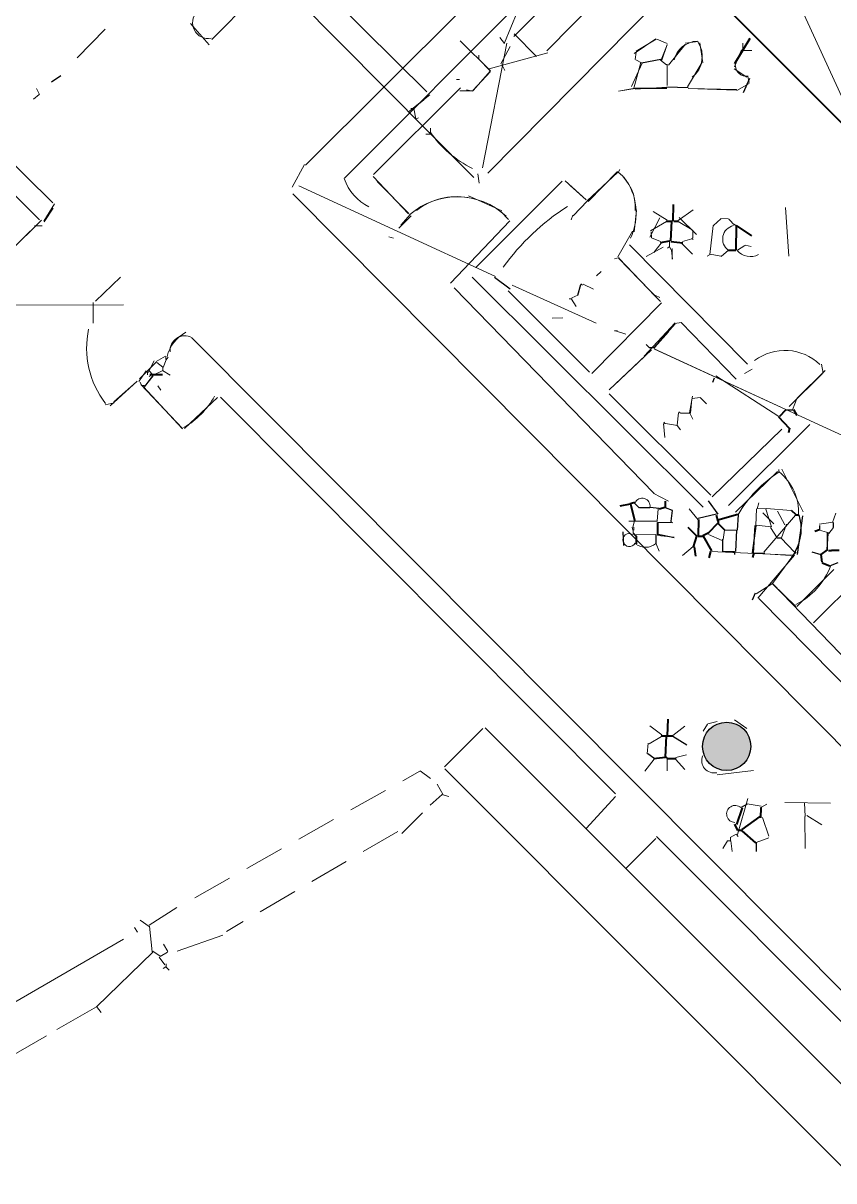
# Model space of a CAD drawing. Header units: millimetres. Extents: x -23299 to 140949, y -27274 to 87783.
# Drawn here: x 93866 to 102930, y 37462 to 50403 of the extents above; entities that cross this region are included whole.
import ezdxf

# ---------------------------------------------------------------- set-up
doc = ezdxf.new("R2010")
doc.units = ezdxf.units.MM
doc.linetypes.add('DASHED', pattern=[666.674799, 446.523571, -220.151228])
for name, color, linetype, lineweight in [('A_DASHED', 8, 'DASHED', 18), ('A_MED', 9, 'CONTINUOUS', 20), ('A_THIN', 8, 'CONTINUOUS', 15), ('CHECK', 2, 'CONTINUOUS', 35), ('P_DASHED', 200, 'DASHED', 20), ('P_NOMARK', 6, 'CONTINUOUS', 35), ('TEXT_SHAPE', 7, 'CONTINUOUS', 30)]:
    doc.layers.add(name, color=color, linetype=linetype, lineweight=lineweight)

msp = doc.modelspace()

# ---------------------------------------------------------------- hatches: boundary and pattern name
at = {"layer": 'TEXT_SHAPE'}
h = msp.add_hatch(color=7, dxfattribs=at)
h.dxf.hatch_style = 1
edge = h.paths.add_edge_path()
edge.add_arc((101732, 42319), 270, 0, 360)

# ---------------------------------------------------------------- linework, layer by layer
at = {"layer": 'A_DASHED', "lineweight": 15}
for p, q in [((95786, 40626), (98302, 42043)), ((94126, 39082), (92189, 37971))]:
    msp.add_line(p, q, dxfattribs=at)
at = {"layer": 'A_MED', "lineweight": 20}
for p, q in [((98905, 48678), (94119, 53506)), ((101943, 51645), (99063, 48726)), ((98786, 50569), (97022, 48816)), ((99273, 50178), (99002, 48786)), ((99311, 50141), (99207, 49948)), ((94046, 49604), (93983, 49554)), ((94017, 49672), (94048, 49606)), ((98756, 49680), (97783, 48710)), ((98896, 49646), (98748, 49646)), ((97012, 48824), (96874, 48568)), ((98950, 48719), (98963, 48616)), ((96947, 48586), (99148, 47572)), ((104019, 41307), (96881, 48495)), ((102388, 48343), (102426, 47799)), ((98204, 48250), (98066, 48112)), ((94955, 47564), (94676, 47296)), ((99288, 47409), (100199, 46501)), ((94989, 47255), (91771, 47241)), ((94651, 47281), (94650, 47051)), ((100225, 46485), (101003, 47275)), ((100808, 46682), (101156, 47053)), ((101154, 47046), (101222, 47058)), ((100832, 46811), (100865, 46777)), ((95467, 46640), (95433, 46555)), ((102792, 46592), (102810, 46490)), ((95320, 46459), (95223, 46338)), ((95318, 46464), (95229, 46348)), ((95429, 46519), (95312, 46464)), ((95427, 46557), (95427, 46523)), ((102798, 46484), (102432, 46119)), ((102832, 46519), (102525, 46213)), ((94880, 46169), (95132, 46394)), ((95182, 46365), (95649, 45871)), ((95670, 45872), (96038, 46219)), ((96072, 46224), (100488, 41787)), ((94784, 46135), (94885, 46157)), ((101195, 46046), (101180, 45910)), ((101180, 45907), (101215, 45857)), ((102662, 45917), (101754, 45012)), ((102316, 45415), (102316, 45381)), ((101314, 44973), (101414, 44852)), ((102067, 44974), (102057, 44786)), ((102449, 44954), (102179, 44976)), ((102301, 44949), (102383, 44794)), ((102952, 44924), (102917, 44822)), ((102060, 44790), (102229, 44772)), ((102149, 44489), (102503, 44902)), ((102402, 44801), (102346, 44650)), ((102922, 44826), (102768, 44801)), ((101528, 44687), (101680, 44619)), ((101707, 44734), (101693, 44632)), ((101703, 44735), (101839, 44735)), ((102222, 44764), (102297, 44650)), ((102343, 44647), (102491, 44489)), ((102770, 44734), (102873, 44704)), ((102926, 44766), (102874, 44699)), ((102473, 44457), (101550, 44498)), ((102079, 43976), (102489, 44456)), ((102159, 44471), (102448, 44451)), ((99007, 42520), (98577, 42091)), ((100874, 42548), (101006, 42447)), ((101266, 42544), (101131, 42442)), ((100855, 42353), (100842, 42234)), ((101003, 42430), (100866, 42347)), ((101284, 42223), (101164, 42194)), ((100922, 42175), (100818, 42040)), ((101065, 42182), (101065, 42046)), ((101159, 42175), (101263, 42059)), ((100489, 41760), (100163, 41404)), ((101852, 41332), (101969, 41737)), ((101962, 41678), (102116, 41652)), ((102180, 41672), (102114, 41636)), ((102384, 41691), (102893, 41683)), ((102601, 41688), (102611, 41534)), ((98330, 41575), (98101, 41344)), ((102627, 41546), (102795, 41442)), ((102131, 41525), (102203, 41316)), ((102605, 41535), (102610, 41177)), ((100940, 41287), (100610, 40957)), ((102203, 41297), (102061, 41244)), ((101741, 41262), (101688, 41177)), ((95307, 40023), (95280, 40309)), ((93467, 39284), (94990, 40162)), ((96099, 40208), (95587, 40031))]:
    msp.add_line(p, q, dxfattribs=at)
for centre, radius, start, end in [((95935, 50406), 175, 135.1979, 280.6399), ((99420, 49869), 1212, 214.2091, 244.0182), ((95592, 46772), 1016, 168.0079, 217.5378), ((95675, 46743), 166, 61.5756, 184.8167), ((103076, 44196), 1410, 122.655, 149.8257), ((101827, 41563), 95.4, 48.4619, 268.5503)]:
    msp.add_arc(centre, radius, start, end, dxfattribs=at)
at = {"layer": 'A_THIN', "lineweight": 15}
for p, q in [((97461, 48669), (101224, 52450)), ((95975, 50221), (97392, 51647)), ((100636, 51551), (99354, 50254)), ((100907, 51296), (99721, 50092)), ((102251, 51259), (103145, 49304)), ((98378, 49635), (96891, 51111)), ((99388, 50524), (99248, 50184)), ((94198, 48395), (92198, 50360)), ((95737, 50398), (95946, 50161)), ((99197, 50244), (99247, 50176)), ((99607, 50032), (99356, 50282)), ((98754, 50206), (99090, 49869)), ((98960, 50046), (98960, 49995)), ((98965, 49995), (99083, 49875)), ((99077, 49894), (99732, 50072)), ((99089, 49858), (98896, 49654)), ((99091, 49869), (98899, 49652)), ((99217, 49942), (99251, 49874)), ((94051, 48206), (92475, 49769)), ((98710, 49773), (98744, 49773)), ((98414, 49603), (98174, 49412)), ((98893, 49642), (98825, 49658)), ((98201, 49450), (98235, 49450)), ((98347, 49544), (98232, 49454)), ((98235, 49450), (98255, 49332)), ((98286, 49346), (98252, 49328)), ((98420, 49229), (98420, 49161)), ((98369, 49161), (98420, 49161)), ((97779, 48690), (98174, 48272)), ((97824, 48633), (98179, 48276)), ((98931, 47676), (99892, 48636)), ((98845, 48473), (99218, 48305)), ((94216, 48385), (94099, 48188)), ((94201, 48336), (94102, 48181)), ((99212, 48293), (99292, 48209)), ((94071, 48200), (93476, 47617)), ((98193, 48263), (98090, 48145)), ((98646, 47496), (99308, 48193)), ((93999, 48130), (93478, 47618)), ((94079, 48138), (93994, 48136)), ((97956, 48016), (98007, 48000)), ((100645, 47925), (101965, 46590)), ((98888, 47562), (101469, 44992)), ((100922, 45146), (98685, 47444)), ((100274, 47050), (99334, 47475)), ((100926, 46780), (101157, 47042)), ((101222, 47055), (101840, 46423)), ((103185, 39422), (95754, 46884)), ((101080, 46953), (100928, 46782)), ((100890, 46751), (100420, 46305)), ((102386, 46087), (100921, 46761)), ((104612, 45065), (100924, 46758)), ((95166, 46426), (95352, 46615)), ((95332, 46627), (95263, 46499)), ((95458, 46682), (95353, 46619)), ((95362, 46611), (95428, 46559)), ((95461, 46676), (95461, 46642)), ((95488, 46670), (95466, 46639)), ((100812, 46677), (100472, 46354)), ((95242, 46517), (95158, 46397)), ((95257, 46506), (95257, 46472)), ((95307, 46474), (95275, 46454)), ((95278, 46511), (95312, 46477)), ((95424, 46520), (95509, 46469)), ((102314, 46005), (101611, 46462)), ((102018, 46535), (101932, 46487)), ((95141, 46402), (94841, 46124)), ((95174, 46388), (95191, 46355)), ((95189, 46353), (95223, 46353)), ((95210, 46341), (95648, 45870)), ((95371, 46350), (95407, 46301)), ((100418, 46261), (101554, 45128)), ((101351, 46232), (101318, 46046)), ((101438, 46219), (101342, 46206)), ((101439, 46216), (101506, 46148)), ((102520, 46216), (102467, 46081)), ((101342, 46199), (101328, 46045)), ((101198, 46060), (101215, 46043)), ((101218, 46045), (101319, 46045)), ((101319, 46045), (101354, 45978)), ((101024, 45926), (101039, 45772)), ((101028, 45941), (101045, 45924)), ((101048, 45928), (101183, 45906)), ((102350, 45864), (101570, 45108)), ((102300, 45393), (101829, 44935)), ((102348, 45419), (102588, 44941)), ((102090, 45042), (102074, 44974)), ((102077, 44980), (102179, 44976)), ((102138, 44928), (102260, 44805)), ((102169, 44970), (102235, 44771)), ((102461, 44435), (102243, 44139)), ((102871, 44513), (102905, 44513)), ((102871, 44502), (102905, 44502)), ((102929, 44297), (102518, 43883)), ((103314, 44306), (102701, 43699)), ((102243, 44139), (102061, 44023)), ((102504, 43881), (102241, 44138)), ((102244, 44140), (103494, 42846)), ((102091, 43971), (103319, 42725)), ((101624, 42596), (101522, 42569)), ((101819, 42617), (101956, 42517)), ((99031, 42524), (107087, 34468)), ((101519, 42565), (101471, 42489)), ((98582, 42067), (106664, 33971)), ((98421, 41961), (98307, 42046)), ((101625, 42001), (102032, 42048)), ((98496, 41897), (98561, 41777)), ((98552, 41779), (98416, 41660)), ((98557, 41776), (98624, 41758)), ((100946, 41313), (105681, 36570)), ((101838, 41336), (101771, 41301)), ((101773, 41297), (101773, 41263)), ((101843, 41333), (101860, 41310)), ((101739, 41263), (101773, 41263)), ((101777, 41263), (101793, 41144)), ((95586, 40516), (95275, 40320)), ((95112, 40295), (95144, 40243)), ((95176, 40375), (95277, 40306)), ((94685, 39408), (95317, 40018)), ((95317, 40028), (95400, 39975)), ((95480, 40017), (95398, 39970)), ((95436, 40109), (95483, 40025)), ((95386, 39962), (95452, 39876)), ((95465, 39886), (95465, 39852)), ((95463, 39854), (95430, 39836)), ((95465, 39852), (95499, 39818)), ((94685, 39406), (94243, 39152)), ((94685, 39411), (94737, 39344))]:
    msp.add_line(p, q, dxfattribs=at)
for centre, radius, start, end in [((97984, 48848), 559, 199.1038, 243.2183), ((98719, 47661), 801, 46.8156, 131.3048), ((98720, 47720), 744, 80.7899, 127.7367), ((101381, 46123), 2650, 122.6657, 144.1554), ((95894, 46569), 433, 119.0516, 165.4712), ((102383, 46185), 560, 45.6567, 127.1427), ((95217, 46666), 900, 299.5329, 331.1548), ((101950, 44930), 587, 357.5284, 50.9748), ((102137, 44627), 812, 296.9753, 339.2752), ((101593, 42161), 140, 158.2597, 281.4478)]:
    msp.add_arc(centre, radius, start, end, dxfattribs=at)
at = {"layer": 'CHECK', "lineweight": 30}
msp.add_line((99136, 47565), (99313, 47433), dxfattribs=at)
at = {"layer": 'P_DASHED', "lineweight": 30}
msp.add_line((97584, 53190), (94388, 49931), dxfattribs=at)
at = {"layer": 'P_DASHED', "lineweight": 20}
msp.add_line((98055, 41367), (96140, 40251), dxfattribs=at)
at = {"layer": 'P_NOMARK', "lineweight": 40}
msp.add_line((101296, 51012), (105473, 46827), dxfattribs=at)
at = {"layer": 'TEXT_SHAPE', "lineweight": 20}
for p, q in [((100940, 50227), (100699, 50063)), ((100943, 50224), (100721, 50090)), ((101065, 50174), (100952, 50224)), ((101065, 50174), (100952, 50224)), ((100999, 49994), (101067, 50162)), ((101006, 49991), (101065, 50163)), ((101080, 49932), (101268, 50166)), ((101268, 50178), (101415, 50198)), ((101432, 50183), (101464, 49961)), ((100787, 49956), (100668, 49694)), ((100771, 49962), (100694, 49675)), ((100721, 50080), (100710, 49995)), ((100715, 49992), (100778, 49961)), ((100994, 49989), (101060, 49936)), ((101456, 49960), (101295, 49692)), ((101066, 49943), (101065, 49705)), ((100709, 49675), (100521, 49642)), ((101066, 49689), (100709, 49664)), ((100511, 48746), (100182, 48408)), ((100175, 48415), (100016, 48251)), ((100910, 48298), (101065, 48202)), ((101359, 48315), (101189, 48197)), ((100983, 48228), (100873, 48010)), ((101061, 48184), (100882, 48082)), ((101190, 48185), (101348, 48093)), ((101202, 48232), (101393, 48040)), ((101666, 48215), (101586, 48141)), ((101753, 48215), (101668, 48219)), ((100887, 48071), (100891, 48003)), ((101355, 48088), (101354, 48003)), ((101581, 48140), (101545, 47816)), ((101022, 47898), (100832, 47796)), ((100893, 48002), (100993, 47963)), ((100998, 47945), (100918, 47839)), ((101091, 47969), (101091, 47901)), ((101124, 47884), (101124, 47764)), ((101232, 47940), (101350, 47821)), ((101343, 47993), (101240, 47961)), ((101342, 48000), (101359, 47983)), ((100530, 47785), (100479, 47769)), ((101114, 47867), (101127, 47765)), ((101546, 47818), (101513, 47800)), ((101666, 47799), (101548, 47819)), ((101753, 47865), (101669, 47795)), ((100103, 47490), (100120, 47473)), ((100127, 47484), (100244, 47429)), ((99970, 47322), (100004, 47322)), ((100069, 47363), (100000, 47332)), ((100967, 44974), (100955, 44837)), ((100637, 44837), (100958, 44837)), ((100700, 44838), (100684, 44770)), ((100704, 44837), (100958, 44837)), ((100958, 44820), (101111, 44820)), ((101108, 44834), (101125, 44817)), ((100957, 44675), (101144, 44656)), ((101359, 44553), (101240, 44451))]:
    msp.add_line(p, q, dxfattribs=at)
at = {"layer": 'TEXT_SHAPE', "lineweight": 40}
for p, q in [((101992, 50233), (101819, 49948)), ((101132, 48377), (101131, 48190)), ((101058, 48190), (101126, 48190)), ((101117, 48190), (101105, 47969)), ((101143, 48190), (101193, 48190)), ((101839, 48142), (102010, 48025)), ((101837, 48139), (101836, 47866)), ((101091, 47965), (100990, 47948)), ((101107, 47963), (101243, 47948)), ((101751, 47866), (101836, 47866)), ((95426, 46472), (95284, 46472)), ((102390, 46077), (102324, 46007)), ((102479, 46084), (102518, 46019)), ((102311, 46004), (102431, 45875)), ((102436, 45874), (102423, 45823)), ((100704, 45045), (100653, 45029)), ((101044, 45058), (101044, 44990)), ((100654, 45027), (100536, 45005)), ((100657, 45025), (100704, 44837)), ((101044, 44989), (100976, 44971)), ((101855, 44911), (101633, 44846)), ((102454, 44960), (102504, 44909)), ((100958, 44820), (100958, 44684)), ((101416, 44854), (101415, 44667)), ((101630, 44809), (101528, 44707)), ((101616, 44904), (101632, 44836)), ((101636, 44837), (101636, 44803)), ((101641, 44808), (101708, 44740)), ((102500, 44905), (102534, 44905)), ((100687, 44701), (100720, 44667)), ((100720, 44667), (100720, 44582)), ((101297, 44769), (101398, 44667)), ((101394, 44668), (101356, 44550)), ((101415, 44667), (101466, 44667)), ((101531, 44706), (101464, 44671)), ((101469, 44668), (101564, 44505)), ((102769, 44738), (102718, 44722)), ((101370, 44549), (101384, 44446)), ((101552, 44496), (101534, 44428)), ((102037, 44481), (102020, 44430)), ((102506, 44489), (102455, 44438)), ((102783, 44462), (102797, 44376)), ((102854, 44514), (102785, 44464)), ((102905, 44513), (102990, 44513)), ((102800, 44370), (102885, 44337)), ((101074, 42624), (101065, 42437)), ((100999, 42437), (101066, 42437)), ((101057, 42438), (101045, 42199)), ((101066, 42437), (101134, 42437)), ((101049, 42194), (100913, 42178)), ((101051, 42202), (101068, 42185)), ((101065, 42182), (101167, 42182)), ((101907, 41632), (101842, 41444)), ((102113, 41637), (102112, 41518)), ((101819, 41448), (101854, 41380)), ((102102, 41533), (101902, 41391)), ((101858, 41382), (101909, 41382)), ((101901, 41373), (102055, 41240))]:
    msp.add_line(p, q, dxfattribs=at)
at = {"layer": 'TEXT_SHAPE', "lineweight": 15}
for p, q in [((101897, 50103), (101818, 49913)), ((101914, 50181), (101913, 50096)), ((101913, 50096), (102015, 50096)), ((101817, 49892), (101957, 49798)), ((101985, 49728), (101845, 49651)), ((101967, 49808), (101983, 49739)), ((100709, 49672), (100521, 49643)), ((101301, 49674), (101839, 49654)), ((101301, 49673), (101844, 49660)), ((100514, 48739), (100173, 48416)), ((100538, 48767), (100520, 48734)), ((99928, 48642), (100161, 48428)), ((99981, 48588), (100160, 48427)), ((100724, 48309), (100698, 48071)), ((100011, 48257), (99995, 48206)), ((101757, 48211), (101791, 48177)), ((101789, 48176), (101806, 48159)), ((100681, 48079), (100515, 47791)), ((101088, 47903), (101071, 47886)), ((101092, 47902), (101110, 47868)), ((101936, 47919), (101854, 47865)), ((102006, 47905), (101938, 47921)), ((100522, 47777), (100993, 47291)), ((100525, 47775), (100932, 47353)), ((100327, 47628), (100276, 47577)), ((99997, 47318), (100050, 47234)), ((100936, 47358), (100986, 47337)), ((99901, 47108), (99782, 47104)), ((100477, 46965), (100510, 46965)), ((100478, 46968), (100605, 46928)), ((100911, 45150), (101081, 45059)), ((100675, 44770), (100684, 44734)), ((100687, 44735), (100687, 44701)), ((100693, 44769), (100693, 44735)), ((100941, 44688), (100720, 44685)), ((100944, 44583), (100978, 44499))]:
    msp.add_line(p, q, dxfattribs=at)
at = {"layer": 'TEXT_SHAPE', "lineweight": 30}
for p, q in [((100997, 49998), (100779, 49956)), ((94286, 49813), (94185, 49744)), ((101988, 49783), (101915, 49623)), ((101064, 49671), (100709, 49671)), ((101064, 49693), (101302, 49685)), ((101805, 48158), (101838, 48140)), ((100099, 47477), (100065, 47358)), ((100865, 46777), (100933, 46777)), ((101594, 46436), (101573, 46387)), ((102387, 46079), (102471, 46079)), ((100701, 45037), (100752, 44986)), ((101525, 45063), (101632, 44915)), ((100756, 44990), (100874, 44990)), ((100875, 44994), (100977, 44980)), ((101043, 44988), (101124, 44959)), ((101121, 44956), (101108, 44837)), ((101617, 44916), (101413, 44864)), ((101859, 44905), (101849, 44734)), ((102059, 44785), (102018, 44483)), ((102048, 44787), (102028, 44480)), ((102578, 44897), (102521, 44463)), ((102771, 44786), (102770, 44735)), ((102923, 44820), (102923, 44769)), ((100572, 44717), (100579, 44564)), ((100941, 44684), (100940, 44582)), ((100953, 44693), (101144, 44652)), ((101841, 44735), (101832, 44496)), ((102296, 44650), (102347, 44650)), ((102864, 44701), (102851, 44514)), ((102855, 44705), (102854, 44510)), ((101686, 44633), (101685, 44497)), ((101685, 44497), (101821, 44497)), ((101821, 44497), (101821, 44463)), ((102041, 44479), (102159, 44479)), ((102684, 44493), (102786, 44462)), ((102975, 44370), (102890, 44337)), ((102051, 44033), (102017, 43954)), ((101130, 42431), (101287, 42336)), ((100851, 42240), (100918, 42189)), ((101960, 41672), (101893, 41636)), ((102060, 41246), (102060, 41144))]:
    msp.add_line(p, q, dxfattribs=at)
at = {"layer": 'TEXT_SHAPE'}
msp.add_circle((101732, 42319), 270, dxfattribs=at)
at = {"layer": 'TEXT_SHAPE', "lineweight": 20}
for centre, radius, start, end in [((101408, 49931), 270, 90.6227, 166.9816), ((101164, 50030), 295, 308.167, 33.8754), ((101956, 49936), 128, 177.1495, 277.113), ((100068, 48280), 653, 334.5796, 37.9811), ((101842, 47989), 155, 103.0194, 233.5895), ((101998, 47993), 199, 221.0321, 297.3285), ((100788, 45005), 87.7, 350.0958, 156.5404), ((100644, 44625), 72.9, 60.6241, 330.6591), ((100825, 44723), 179, 233.2506, 309.1865)]:
    msp.add_arc(centre, radius, start, end, dxfattribs=at)
at = {"layer": 'TEXT_SHAPE', "lineweight": 15}
msp.add_arc((100210, 48342), 501, 356.2662, 51.7998, dxfattribs=at)
at = {"layer": 'TEXT_SHAPE', "lineweight": 30}
msp.add_arc((102057, 44751), 509, 330.0171, 17.878, dxfattribs=at)

doc.saveas('drawing.dxf')
